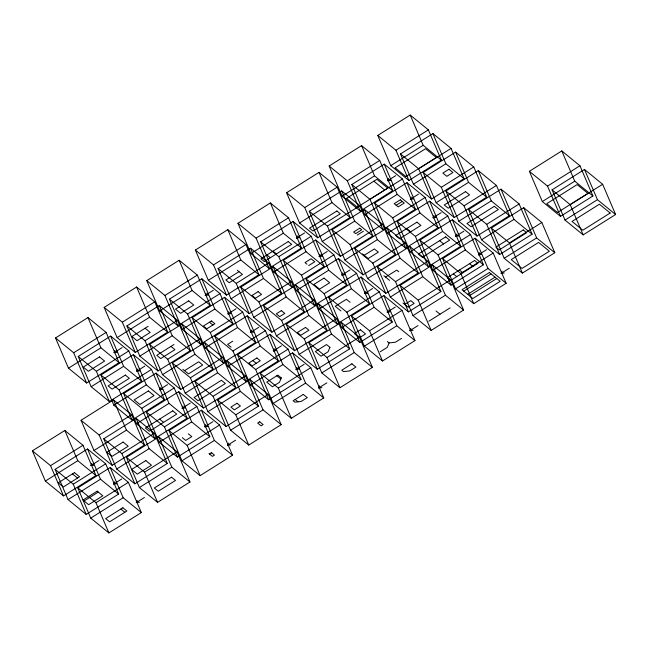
<?xml version="1.0" encoding="UTF-8"?>
<svg xmlns="http://www.w3.org/2000/svg" width="648" height="648" viewBox="0 0 648 648"><rect width="100%" height="100%" fill="white"/><g stroke="black" fill="none" stroke-linecap="round" stroke-linejoin="round"><path stroke-width="0.97" d="M117.207 352.326L114.048 352.674L114.939 350.471M94.082 465.215L90.922 465.564L91.814 463.361M139.903 370.85L136.736 371.199L137.627 368.996M116.778 483.74L113.611 484.08L114.502 481.885M162.591 389.375L159.432 389.723L160.323 387.52M208.413 295.01L205.254 295.358L206.145 293.155M139.466 502.257L136.307 502.605L137.198 500.41M185.288 407.9L182.129 408.248L183.019 406.045M231.109 313.535L227.942 313.883L228.833 311.68M207.984 426.416L204.817 426.765L205.708 424.57M253.797 332.06L250.638 332.408L251.529 330.205M299.619 237.695L296.46 238.043L297.351 235.84M230.672 444.941L227.513 445.289L228.404 443.094M276.494 350.576L273.334 350.924L274.226 348.729M322.315 256.219L319.148 256.567L320.039 254.364M299.182 369.101L296.023 369.449L296.914 367.254M345.003 274.736L341.844 275.084L342.735 272.889M390.825 180.379L387.666 180.727L388.557 178.524M321.878 387.626L318.719 387.974L319.61 385.771M367.7 293.261L364.541 293.609L365.432 291.414M413.521 198.904L410.354 199.244L411.245 197.049M390.388 311.785L387.229 312.134L388.12 309.93M436.209 217.42L433.05 217.769L433.941 215.573M401.493 338.418L395.41 342.233L389.092 342.93L387.302 347.328L380.214 351.791M413.084 330.31L409.925 330.658L410.816 328.455M458.906 235.945L455.747 236.293L456.638 234.09M481.594 254.47L478.435 254.818L479.326 252.615M504.29 272.994L501.131 273.343L502.022 271.139M55.526 337.956L87.958 317.577L106.11 332.392L119.07 362.629L86.638 383.009L68.486 368.194L55.526 337.956L73.678 352.771L86.638 383.009M104.166 307.387L136.598 287.007L154.751 301.822L167.711 332.06L135.286 352.439L117.126 337.624L104.166 307.387L122.326 322.202L135.286 352.439M146.732 280.641L179.164 260.261L197.316 275.076L210.276 305.313L177.844 325.693L159.692 310.878L146.732 280.641L164.884 295.456L177.844 325.693M195.372 250.071L227.804 229.692L245.957 244.507L258.916 274.744L226.492 295.124L208.332 280.309L195.372 250.071L213.532 264.886L226.492 295.124M237.938 223.325L270.37 202.946L288.522 217.76L301.482 247.998L269.05 268.377L250.898 253.562L237.938 223.325L256.09 238.14L269.05 268.377M286.578 192.756L319.01 172.376L337.163 187.191L350.123 217.428L317.698 237.808L299.538 222.993L286.578 192.756L304.738 207.571L317.698 237.808M329.144 166.001L361.576 145.622L379.728 160.445L392.688 190.682L360.256 211.062L342.104 196.239L329.144 166.001L347.296 180.824L360.256 211.062M377.784 135.432L410.216 115.061L428.369 129.875L441.329 160.113L408.904 180.492L390.744 165.669L377.784 135.432L395.944 150.255L408.904 180.492M73.678 352.771L106.11 332.392M122.326 322.202L154.751 301.822M164.884 295.456L197.316 275.076M213.532 264.886L245.957 244.507M256.09 238.14L288.522 217.76M304.738 207.571L337.163 187.191M347.296 180.824L379.728 160.445M395.944 150.255L428.369 129.875M78.222 356.481L110.646 336.101L128.806 350.916L141.766 381.154L109.334 401.533L91.182 386.718L78.222 356.481L96.374 371.296L109.334 401.533M126.862 325.912L159.295 305.532L177.447 320.347L190.407 350.584L157.974 370.964L139.822 356.149L126.862 325.912L145.014 340.726L157.974 370.964M169.428 299.165L201.852 278.786L220.012 293.601L232.964 323.838L200.54 344.218L182.388 329.395L169.428 299.165L187.58 313.98L200.54 344.218M218.068 268.596L250.501 248.216L268.653 263.031L281.613 293.269L249.18 313.648L231.028 298.833L218.068 268.596L236.22 283.411L249.18 313.648M260.634 241.842L293.058 221.462L311.218 236.285L324.17 266.522L291.746 286.902L273.594 272.079L260.634 241.842L278.786 256.665L291.746 286.902M309.274 211.272L341.707 190.893L359.859 205.716L372.819 235.953L340.386 256.333L322.234 241.51L309.274 211.272L327.426 226.095L340.386 256.333M351.84 184.526L384.264 164.147L402.424 178.97L415.376 209.207L382.952 229.586L364.8 214.763L351.84 184.526L369.992 199.349L382.952 229.586M400.48 153.957L432.913 133.577L451.065 148.4L464.025 178.637L431.592 199.017L413.44 184.194L400.48 153.957L418.632 168.78L431.592 199.017M68.486 368.194L100.918 347.814L119.07 362.629M117.126 337.624L149.558 317.245L167.711 332.06M159.692 310.878L192.124 290.498L210.276 305.313M208.332 280.309L240.764 259.929L258.916 274.744M250.898 253.562L283.33 233.183L301.482 247.998M299.538 222.993L331.97 202.613L350.123 217.428M342.104 196.239L374.536 175.859L392.688 190.682M390.744 165.669L423.176 145.29L441.329 160.113M346.518 198.385L376.925 179.277L387.698 188.074L357.299 207.182L346.55 198.41M395.167 167.816L425.566 148.708L436.347 157.505L405.94 176.612M148.141 326.333L131.925 336.523L137.028 340.686L150.206 332.408L145.095 328.244M239.015 271.682L225.844 279.96L229.246 282.739L242.425 274.46L237.314 270.289M114.048 352.674L122.156 347.579M205.254 295.358L213.362 290.264M296.46 238.043L304.568 232.948M387.666 180.727L395.766 175.632M96.374 371.296L128.806 350.916M145.014 340.726L177.447 320.347M187.58 313.98L220.012 293.601M236.22 283.411L268.653 263.031M278.786 256.665L311.218 236.285M327.426 226.095L359.859 205.716M369.992 199.349L402.424 178.97M418.632 168.78L451.065 148.4M100.91 375.006L133.342 354.626L151.494 369.441L164.454 399.678L132.03 420.058L113.87 405.235L100.91 375.006L119.07 389.821L132.03 420.058M149.558 344.436L181.983 324.057L200.143 338.872L213.095 369.109L180.671 389.489L162.518 374.666L149.558 344.436L167.711 359.251L180.671 389.489M192.116 317.682L224.548 297.302L242.7 312.125L255.66 342.363L223.236 362.742L205.076 347.919L192.116 317.682L210.276 332.505L223.236 362.742M240.764 287.113L273.189 266.733L291.349 281.556L304.301 311.793L271.877 332.173L253.724 317.35L240.764 287.113L258.916 301.936L271.877 332.173M283.322 260.366L315.754 239.987L333.906 254.81L346.866 285.047L314.442 305.427L296.282 290.604L283.322 260.366L301.482 275.189L314.442 305.427M331.97 229.797L364.395 209.417L382.555 224.24L395.507 254.478L363.083 274.857L344.93 260.034L331.97 229.797L350.123 244.62L363.083 274.857M374.528 203.051L406.96 182.671L425.112 197.494L438.072 227.723L405.648 248.103L387.488 233.288L374.528 203.051L392.688 217.874L405.648 248.103M423.176 172.481L455.601 152.102L473.753 166.925L486.713 197.162L454.289 217.534L436.136 202.719L423.176 172.481L441.329 187.304L454.289 217.534M91.182 386.718L123.606 366.339L141.766 381.154M139.822 356.149L172.255 335.769L190.407 350.584M182.388 329.395L214.812 309.023L232.964 323.838M231.028 298.833L263.453 278.454L281.613 293.269M273.594 272.079L306.018 251.699L324.17 266.522M322.234 241.51L354.659 221.13L372.819 235.953M364.8 214.763L397.224 194.384L415.376 209.207M413.44 184.194L445.865 163.814L464.025 178.637M173.988 344.509L156.767 355.331L160.736 358.579L174.919 349.661L170.951 346.421M396.212 205.27L402.286 201.447M136.736 371.199L144.844 366.104M227.942 313.883L236.05 308.788M319.148 256.567L327.256 251.473M410.354 199.244L418.462 194.149M308.691 265.599L314.774 261.776L311.081 258.763L305.006 262.586L306.99 264.206M357.332 235.03L363.415 231.206M119.07 389.821L151.494 369.441M167.711 359.251L200.143 338.872M210.276 332.505L242.7 312.125M258.916 301.936L291.349 281.556M301.482 275.189L333.906 254.81M350.123 244.62L382.555 224.24M392.688 217.874L425.112 197.494M441.329 187.304L473.753 166.925M32.4 450.838L64.832 430.466L82.985 445.281L95.945 475.519L63.512 495.898L45.36 481.075L32.4 450.838L50.552 465.661L63.512 495.898M81.041 420.277L113.473 399.897L131.625 414.712L144.585 444.949L112.161 465.329L94.001 450.506L81.041 420.277L99.201 435.091L112.161 465.329M123.606 393.522L156.038 373.143L174.191 387.966L187.151 418.203L154.718 438.583L136.566 423.76L123.606 393.522L141.758 408.345L154.718 438.583M172.247 362.953L204.679 342.573L222.831 357.396L235.791 387.634L203.367 408.013L185.207 393.19L172.247 362.953L190.407 377.776L203.367 408.013M214.812 336.207L247.244 315.827L265.397 330.65L278.356 360.887L245.924 381.267L227.772 366.444L214.812 336.207L232.964 351.03L245.924 381.267M263.453 305.637L295.885 285.258L314.037 300.081L326.997 330.318L294.573 350.698L276.413 335.875L263.453 305.637L281.613 320.46L294.573 350.698M306.018 278.891L338.45 258.512L356.603 273.334L369.562 303.564L337.13 323.943L318.978 309.128L306.018 278.891L324.17 293.706L337.13 323.943M354.659 248.322L387.091 227.942L405.243 242.765L418.203 272.994L385.779 293.374L367.619 278.559L354.659 248.322L372.819 263.145L385.779 293.374M397.224 221.576L429.648 201.196L447.809 216.011L460.769 246.248L428.336 266.628L410.184 251.813L397.224 221.576L415.376 236.39L428.336 266.628M445.865 191.006L478.297 170.627L496.449 185.441L509.409 215.679L476.985 236.058L458.825 221.243L445.865 191.006L464.025 205.821L476.985 236.058M113.87 405.235L146.302 384.855L164.454 399.678M162.518 374.666L194.943 354.294L213.095 369.109M205.076 347.919L237.508 327.54L255.66 342.363M253.724 317.35L286.149 296.97L304.301 311.793M296.282 290.604L328.714 270.224L346.866 285.047M344.93 260.034L377.355 239.655L395.507 254.478M387.488 233.288L419.92 212.909L438.072 227.723M436.136 202.719L468.561 182.339L486.713 197.162M364.216 255.288L374.358 248.921L378.327 252.161L368.194 258.528L362.516 253.894M184.526 370.672L198.709 361.754L202.686 365.002L188.495 373.912L182.825 369.287M232.721 341.204L227.651 344.388L231.061 347.166M159.432 389.723L167.54 384.629M250.638 332.408L258.746 327.313M341.844 275.084L349.952 269.989M433.05 217.769L441.158 212.674M50.552 465.661L82.985 445.281M99.201 435.091L131.625 414.712M141.758 408.345L174.191 387.966M190.407 377.776L222.831 357.396M232.964 351.03L265.397 330.65M281.613 320.46L314.037 300.081M324.17 293.706L356.603 273.334M372.819 263.145L405.243 242.765M415.376 236.39L447.809 216.011M464.025 205.821L496.449 185.441M55.096 469.363L87.52 448.983L105.681 463.806L118.633 494.043L86.208 514.423L68.056 499.6L55.096 469.363L73.248 484.186L86.208 514.423M103.737 438.793L136.169 418.414L154.321 433.237L167.281 463.474L134.849 483.854L116.697 469.031L103.737 438.793L121.889 453.616L134.849 483.854M146.302 412.047L178.727 391.667L196.879 406.49L209.839 436.728L177.414 457.107L159.262 442.284L146.302 412.047L164.454 426.87L177.414 457.107M194.943 381.478L227.375 361.098L245.527 375.921L258.487 406.158L226.055 426.538L207.903 411.715L194.943 381.478L213.095 396.301L226.055 426.538M237.508 354.731L269.933 334.352L288.085 349.167L301.045 379.404L268.62 399.784L250.468 384.969L237.508 354.731L255.66 369.546L268.62 399.784M286.149 324.162L318.573 303.782L336.733 318.605L349.693 348.835L317.261 369.214L299.109 354.399L286.149 324.162L304.301 338.977L317.261 369.214M328.714 297.416L361.139 277.036L379.291 291.851L392.251 322.088L359.826 342.468L341.674 327.653L328.714 297.416L346.866 312.231L359.826 342.468M377.355 266.846L409.779 246.467L427.939 261.282L440.899 291.519L408.467 311.899L390.315 297.084L377.355 266.846L395.507 281.661L408.467 311.899M419.92 240.1L452.345 219.721L470.497 234.536L483.457 264.773L451.032 285.152L432.88 270.338L419.92 240.1L438.072 254.915L451.032 285.152M468.561 209.531L500.985 189.151L519.145 203.966L532.105 234.203L499.673 254.583L481.521 239.768L468.561 209.531L486.713 224.346L499.673 254.583M529.367 171.315L561.792 150.935L579.944 165.758L592.904 195.996L560.48 216.375L542.319 201.552L529.367 171.315L547.52 186.138L560.48 216.375M45.36 481.075L77.784 460.696L95.945 475.519M94.001 450.506L126.433 430.126L144.585 444.949M136.566 423.76L168.99 403.38L187.151 418.203M185.207 393.19L217.639 372.811L235.791 387.634M227.772 366.444L260.196 346.064L278.356 360.887M276.413 335.875L308.845 315.495L326.997 330.318M318.978 309.128L351.402 288.749L369.562 303.564M367.619 278.559L400.051 258.179L418.203 272.994M410.184 251.813L442.608 231.433L460.769 246.248M458.825 221.243L491.257 200.864L509.409 215.679M385.576 277.109L396.722 270.103L398.706 271.723M90.922 465.564L99.023 460.469M182.129 408.248L190.228 403.153M273.334 350.924L281.435 345.829M364.541 293.609L372.641 288.514M455.747 236.293L463.846 231.198M73.248 484.186L105.681 463.806M121.889 453.616L154.321 433.237M164.454 426.87L196.879 406.49M213.095 396.301L245.527 375.921M255.66 369.546L288.085 349.167M304.301 338.977L336.733 318.605M346.866 312.231L379.291 291.851M395.507 281.661L427.939 261.282M438.072 254.915L470.497 234.536M486.713 224.346L519.145 203.966M547.52 186.138L579.944 165.758M77.784 487.887L110.217 467.508L128.369 482.331L141.329 512.568L108.904 532.94L90.744 518.125L77.784 487.887L95.945 502.71L108.904 532.94M126.433 457.318L158.857 436.938L177.009 451.761L189.969 481.999L157.545 502.378L139.393 487.555L126.433 457.318L144.585 472.141L157.545 502.378M168.99 430.572L201.423 410.192L219.575 425.007L232.535 455.244L200.111 475.624L181.95 460.809L168.99 430.572L187.151 445.387L200.111 475.624M217.639 400.002L250.063 379.623L268.215 394.438L281.175 424.675L248.751 445.055L230.599 430.24L217.639 400.002L235.791 414.817L248.751 445.055M260.196 373.256L292.629 352.877L310.781 367.691L323.741 397.929L291.308 418.308L273.156 403.493L260.196 373.256L278.356 388.071L291.308 418.308M308.845 342.687L341.269 322.307L359.421 337.122L372.381 367.359L339.957 387.739L321.805 372.924L308.845 342.687L326.997 357.502L339.957 387.739M351.402 315.941L383.835 295.561L401.987 310.376L414.947 340.613L382.514 360.993L364.362 346.178L351.402 315.941L369.562 330.755L382.514 360.993M400.051 285.371L432.475 264.991L450.627 279.806L463.587 310.044L431.163 330.423L413.003 315.608L400.051 285.371L418.203 300.186L431.163 330.423M442.608 258.617L475.041 238.245L493.193 253.06L506.153 283.298L473.72 303.677L455.568 288.854L442.608 258.617L460.769 273.44L473.72 303.677M491.257 228.056L523.681 207.676L541.833 222.491L554.793 252.728L522.369 273.108L504.209 258.285L491.257 228.056L509.409 242.87L522.369 273.108M552.056 189.84L584.488 169.46L602.64 184.283L615.6 214.52L583.168 234.892L565.015 220.077L552.056 189.84L570.216 204.663L583.168 234.892M68.056 499.6L100.481 479.22L118.633 494.043M116.697 469.031L149.121 448.651L167.281 463.474M159.262 442.284L191.687 421.905L209.839 436.728M207.903 411.715L240.327 391.335L258.487 406.158M250.468 384.969L282.893 364.589L301.045 379.404M299.109 354.399L331.533 334.02L349.693 348.835M341.674 327.653L374.099 307.274L392.251 322.088M390.315 297.084L422.739 276.704L440.899 291.519M432.88 270.338L465.305 249.958L483.457 264.773M481.521 239.768L513.945 219.389L532.105 234.203M542.319 201.552L574.752 181.173L592.904 195.996M84.102 500.993L98.294 492.075M113.611 484.08L121.719 478.985M204.817 426.765L212.925 421.67M296.023 369.449L304.131 364.354M387.229 312.134L395.337 307.039M478.435 254.818L486.543 249.723M404.7 304.43L410.783 300.615L414.185 303.394L408.102 307.209L402.999 303.045M557.523 212.495L587.922 193.388L577.141 184.591L546.742 203.699L557.555 212.52M95.945 502.71L128.369 482.331M144.585 472.141L177.009 451.761M187.151 445.387L219.575 425.007M235.791 414.817L268.215 394.438M278.356 388.071L310.781 367.691M326.997 357.502L359.421 337.122M369.562 330.755L401.987 310.376M418.203 300.186L450.627 279.806M460.769 273.44L493.193 253.06M509.409 242.87L541.833 222.491M570.216 204.663L602.64 184.283M90.744 518.125L123.177 497.745L141.329 512.568M139.393 487.555L171.817 467.176L189.969 481.999M181.95 460.809L214.383 440.429L232.535 455.244M230.599 430.24L263.023 409.86L281.175 424.675M273.156 403.493L305.589 383.114L323.741 397.929M321.805 372.924L354.229 352.544L372.381 367.359M364.362 346.178L396.795 325.798L414.947 340.613M413.003 315.608L445.435 295.229L463.587 310.044M455.568 288.854L488.001 268.475L506.153 283.298M504.209 258.285L536.641 237.913L554.793 252.728M565.015 220.077L597.448 199.697L615.6 214.52M538.585 242.425L511.223 259.621L522.037 268.442L549.366 251.221L538.618 242.449M463.717 291.114L491.079 273.918M209.596 454.094L211.621 452.814M136.307 502.605L144.415 497.51M227.513 445.289L235.621 440.195M318.719 387.974L326.827 382.879M409.925 330.658L418.033 325.563M467.686 294.354L495.048 277.158M501.131 273.343L509.239 268.248M428.855 321.222L450.133 307.849M469.387 295.747L496.749 278.551M610.173 213.014L582.811 230.21L572.062 221.438L599.392 204.217L610.197 213.038M395.199 167.84L405.972 176.637M373.88 181.189L384.661 189.986M469.557 263.671L472.959 266.45M439.611 240.691L443.58 243.94M459.424 270.046L462.826 272.824M406.782 228.541L410.751 231.781M453.341 273.861L456.751 276.639M436.031 310.975L440 314.215M383.875 275.724L389.545 280.349M350.066 302.292L346.38 299.287L335.227 306.293L340.905 310.919M387.383 341.545L389.092 342.93M273.027 251.124L276.429 253.903M266.944 254.948L270.354 257.726M276.85 375.759L280.827 379.007M209.458 322.218L212.868 324.996M252.817 360.539L256.227 363.317M295.164 399.492L298.007 401.809M188.357 433.828L191.768 436.606L185.684 440.429L182.282 437.651M211.054 452.353L214.456 455.131L212.431 456.403L209.029 453.624M159.586 419.126L163.555 422.375M120.86 509.036L124.837 512.276M72.438 473.899L77.541 478.07M584.488 169.46L597.448 199.697M561.792 150.935L574.752 181.173M523.681 207.676L536.641 237.913M500.985 189.151L513.945 219.389M478.297 170.627L491.257 200.864M455.601 152.102L468.561 182.339M432.913 133.577L445.865 163.814M475.041 238.245L488.001 268.475M410.216 115.061L423.176 145.29M452.345 219.721L465.305 249.958M429.648 201.196L442.608 231.433M406.96 182.671L419.92 212.909M432.475 264.991L445.435 295.229M384.264 164.147L397.224 194.384M409.779 246.467L422.739 276.704M361.576 145.622L374.536 175.859M387.091 227.942L400.051 258.179M364.395 209.417L377.355 239.655M341.707 190.893L354.659 221.13M383.835 295.561L396.795 325.798M319.01 172.376L331.97 202.613M361.139 277.036L374.099 307.274M338.45 258.512L351.402 288.749M315.754 239.987L328.714 270.224M341.269 322.307L354.229 352.544M293.058 221.462L306.018 251.699M318.573 303.782L331.533 334.02M270.37 202.946L283.33 233.183M295.885 285.258L308.845 315.495M273.189 266.733L286.149 296.97M250.501 248.216L263.453 278.454M292.629 352.877L305.589 383.114M227.804 229.692L240.764 259.929M269.933 334.352L282.893 364.589M247.244 315.827L260.196 346.064M224.548 297.302L237.508 327.54M250.063 379.623L263.023 409.86M201.852 278.786L214.812 309.023M227.375 361.098L240.327 391.335M179.164 260.261L192.124 290.498M204.679 342.573L217.639 372.811M181.983 324.057L194.943 354.294M159.295 305.532L172.255 335.769M201.423 410.192L214.383 440.429M136.598 287.007L149.558 317.245M178.727 391.667L191.687 421.905M156.038 373.143L168.99 403.38M133.342 354.626L146.302 384.855M158.857 436.938L171.817 467.176M110.646 336.101L123.606 366.339M136.169 418.414L149.121 448.651M87.958 317.577L100.918 347.814M113.473 399.897L126.433 430.126M110.217 467.508L123.177 497.745M87.52 448.983L100.481 479.22M64.832 430.466L77.784 460.696M281.273 377.906L279.482 382.304L272.395 386.759L266.717 382.134L277.862 375.127L281.273 377.906M329.913 347.336L328.131 351.734L321.035 356.189L315.357 351.564L326.511 344.558L329.913 347.336M99.492 356.902L83.276 367.092L88.387 371.255L104.603 361.066L99.492 356.902M188.673 300.858L175.503 309.137L180.606 313.308L193.776 305.03L188.673 300.858M288.23 241.574L260.869 258.771L264.271 261.549L291.632 244.353L288.23 241.574M336.871 211.005L309.509 228.201L312.911 230.98L340.273 213.783L336.871 211.005M400.302 199.827L394.227 203.65L398.196 206.89L404.279 203.067L400.302 199.827M448.951 169.258L442.868 173.081L446.837 176.321L452.92 172.498L448.951 169.258M125.348 375.079L108.119 385.9L112.096 389.148L129.317 378.319L125.348 375.079M211.491 320.946L203.383 326.041L206.785 328.82L214.893 323.725L211.491 320.946M258.106 291.649L252.023 295.472L255.425 298.25L261.509 294.427L258.106 291.649M359.729 228.193L353.646 232.016L355.631 233.636L361.714 229.813L359.729 228.193M324.008 278.097L313.875 284.464L319.545 289.097L329.686 282.731L324.008 278.097M148.368 390.938L134.177 399.856L139.855 404.482L154.038 395.572L148.368 390.938M416.915 222.175L395.636 235.548L399.605 238.788L420.892 225.415L416.915 222.175M465.564 191.606L444.277 204.979L448.254 208.219L469.533 194.846L465.564 191.606M281.362 310.635L276.299 313.818L279.701 316.597L284.772 313.413L281.362 310.635M445.694 236.876L418.333 254.065L422.302 257.313L449.663 240.116L445.694 236.876M494.335 206.307L466.973 223.503L470.942 226.743L498.304 209.547L494.335 206.307M74.463 472.627L58.247 482.817L63.35 486.98L79.566 476.79L74.463 472.627M123.104 442.058L106.888 452.247L111.999 456.411L128.215 446.221L123.104 442.058M172.765 410.848L145.403 428.045L149.372 431.285L176.734 414.088L172.765 410.848M221.405 380.279L194.044 397.475L198.013 400.715L225.374 383.519L221.405 380.279M256.875 357.988L248.767 363.083L252.169 365.861L260.277 360.766L256.875 357.988M305.516 327.418L297.408 332.513L300.818 335.291L308.918 330.197L305.516 327.418M97.16 491.152L82.968 500.062L88.638 504.695L102.83 495.777L97.16 491.152M145.8 460.582L131.609 469.492L137.287 474.125L151.47 465.207L145.8 460.582M237.006 403.259L230.923 407.082L234.325 409.86L240.408 406.037L237.006 403.259M360.434 329.791L354.359 333.615L359.462 337.778L365.545 333.963L360.434 329.791M474.628 260.488L447.266 277.684L450.668 280.463L478.03 263.266L474.628 260.488M523.268 229.919L495.906 247.115L499.308 249.893L526.67 232.697L523.268 229.919M489.378 272.533L462.016 289.729L472.797 298.526L500.159 281.329L489.378 272.533M122.885 507.757L105.665 518.586L109.633 521.826L126.862 511.005L122.885 507.757M171.534 477.195L154.305 488.017L158.274 491.257L175.503 480.435L171.534 477.195M259.694 421.783L257.669 423.055L261.071 425.841L263.104 424.562L259.694 421.783M303.272 394.397L293.139 400.772L294.84 402.157L301.166 401.46L307.249 397.645L303.272 394.397M351.921 363.828L341.78 370.202L343.489 371.588L349.807 370.891L355.89 367.076L351.921 363.828"/></g></svg>
